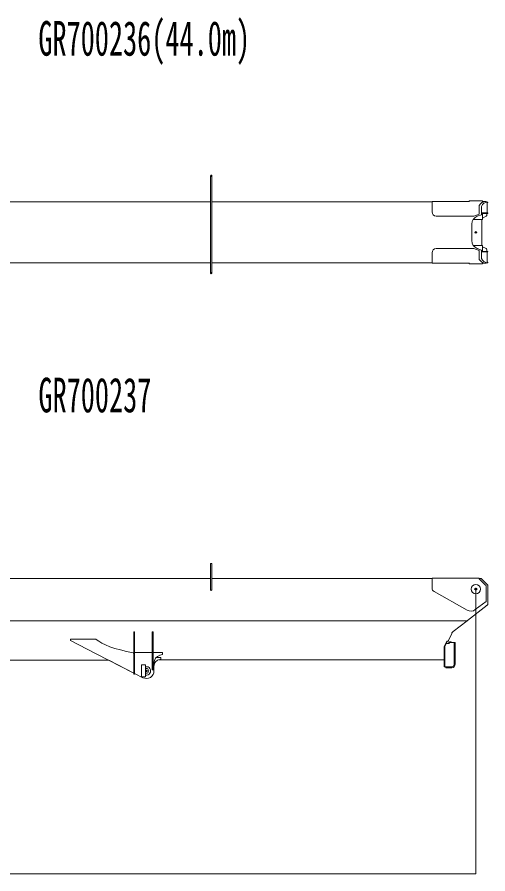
# Model space of a CAD drawing. Units: millimetres, scale not verified. Extents: x -41631 to 43732, y -72036 to 73823.
# Drawn here: x 33368 to 38956, y -50751 to -40590 of the extents above; entities that cross this region are included whole.
import ezdxf
from ezdxf.enums import TextEntityAlignment as Align

# ---------------------------------------------------------------- set-up
doc = ezdxf.new("R2010")
doc.units = ezdxf.units.MM
doc.header["$LTSCALE"] = 100
doc.header["$PDMODE"] = 32
doc.header["$PDSIZE"] = 20
doc.layers.add('0-0_0', color=5, linetype='Continuous', lineweight=18)
doc.layers.add('0-1_DEFPOINTS', color=7, linetype='Continuous')
doc.styles.add('ＭＳ ゴシック', font='')
doc.styles.get('ＭＳ ゴシック').set_extended_font_data('MS Gothic')

# ---------------------------------------------------------------- blocks, each defined once
blk = doc.blocks.new('_OPEN30')
at = {"layer": '0-0_0', "color": 7, "lineweight": 13}
blk.add_line((0, 0), (-1, 0), dxfattribs=at)
blk.add_lwpolyline([(-1, 0.27), (0, 0), (-1, -0.27)], dxfattribs=at)
blk = doc.blocks.new('D72')
at = {"layer": '0-0_0', "color": 7, "lineweight": 13}
for p, q in [((14598.4, -80076), (14598.4, -83452.7)), ((14595.6, -83451.7), (-29398.8, -83451.7))]:
    blk.add_line(p, q, dxfattribs=at)
at = {"layer": '0-1_DEFPOINTS'}
blk.add_point((14598.4, -80075.5), dxfattribs=at)
at = {"layer": '0-0_0', "xscale": 2.77, "yscale": 2.77}
blk.add_blockref('_OPEN30', (14598.4, -83451.7), dxfattribs=at)

msp = doc.modelspace()

# ---------------------------------------------------------------- linework, layer by layer
at = {"layer": '0-0_0'}
for p, q in [((35664.8, -42470.5), (35664.8, -42478.5)), ((35680.8, -42470.5), (35680.8, -43626.5)), ((38733.3, -42771.5), (38734.3, -42770.5)), ((38733.3, -42771.5), (38733.3, -42778)), ((38891.3, -42770.5), (38734.3, -42770.5)), ((38892.3, -42771.5), (38891.3, -42770.5)), ((38892.3, -42771.5), (38892.3, -42778)), ((33080.8, -42781), (35664.8, -42781)), ((35680.8, -42781), (38292.8, -42781)), ((38292.8, -42778), (38292.8, -42862.5)), ((38736.3, -42778), (38292.8, -42778)), ((38292.8, -42901), (38292.8, -42862.5)), ((38852.8, -42862.5), (38852.8, -42822.6)), ((38852.8, -42928), (38852.8, -42862.5)), ((38878.8, -42863), (38878.8, -42835.1)), ((38878.8, -42863), (38878.8, -42934)), ((38929.2, -42778), (38889.3, -42778)), ((38955.8, -42783), (38933.8, -42783)), ((38945.8, -42789), (38945.8, -42911)), ((38955.8, -42788), (38955.8, -42783)), ((38878.8, -42934), (38830.2, -42951.9)), ((38878.8, -42911), (38950.9, -42911)), ((38878.8, -42918), (38950.9, -42918)), ((38892.3, -42918), (38892.3, -42989.5)), ((38892.3, -42973.2), (38937.2, -42950.7)), ((38942.8, -42918), (38942.8, -42941.8)), ((38950.9, -42911), (38955.8, -42911)), ((38950.9, -42918), (38955.8, -42918)), ((38955.8, -42911), (38955.8, -42918)), ((38764.8, -43045.7), (38764.8, -43240.2)), ((38892.3, -42989.5), (38782.1, -42989.5)), ((38885.8, -43296.5), (38885.8, -42989.5)), ((38292.8, -43423.5), (38292.8, -43385)), ((38788.8, -43335), (38342.8, -43335)), ((38782.1, -43296.5), (38892.3, -43296.5)), ((38852.8, -43358), (38788.8, -43335)), ((38830.2, -43334.1), (38878.8, -43352)), ((38852.8, -43423.5), (38852.8, -43358)), ((38878.8, -43352), (38878.8, -43423)), ((38878.8, -43368), (38950.9, -43368)), ((38878.8, -43375), (38950.9, -43375)), ((38892.3, -43368), (38892.3, -43296.5)), ((38892.3, -43312.7), (38937.2, -43335.2)), ((38942.8, -43368), (38942.8, -43344.1)), ((38945.8, -43375), (38945.8, -43497.3)), ((38950.9, -43368), (38955.8, -43368)), ((38950.9, -43375), (38955.8, -43375)), ((38955.8, -43368), (38955.8, -43375)), ((38292.8, -43423.5), (38292.8, -43508)), ((38852.8, -43423.5), (38852.8, -43463.3)), ((38878.8, -43450.8), (38878.8, -43423)), ((35664.8, -43505), (33080.8, -43505)), ((38292.8, -43505), (35680.8, -43505)), ((38482.8, -43508), (38292.8, -43508)), ((38736.3, -43508), (38482.8, -43508)), ((38733.3, -43514.5), (38733.3, -43508)), ((38733.3, -43514.5), (38734.3, -43515.5)), ((38734.3, -43515.5), (38891.3, -43515.5)), ((38929.2, -43508), (38889.3, -43508)), ((38892.3, -43514.5), (38891.3, -43515.5)), ((38892.3, -43514.5), (38892.3, -43508)), ((38933.8, -43503), (38955.8, -43503)), ((38955.8, -43503), (38955.8, -43498)), ((35664.8, -43618.5), (35664.8, -43626.5)), ((35664.8, -43618.5), (35680.8, -43618.5)), ((35664.8, -47384.6), (35664.8, -47068.7)), ((35680.8, -47384.6), (35680.8, -47068.7)), ((38292.8, -47243.7), (38292.8, -47328.2)), ((38316.8, -47243.7), (38292.8, -47243.7)), ((38316.8, -47243.7), (38316.8, -47243.7)), ((38376.8, -47243.7), (38316.8, -47243.7)), ((38376.8, -47243.7), (38376.8, -47243.7)), ((38542.8, -47243.7), (38376.8, -47243.7)), ((38542.8, -47243.7), (38542.8, -47243.7)), ((38622.8, -47243.7), (38542.8, -47243.7)), ((38622.8, -47243.7), (38622.8, -47243.7)), ((38852.8, -47243.7), (38622.8, -47243.7)), ((38852.8, -47243.7), (38852.8, -47253.7)), ((33080.8, -47248.7), (35664.8, -47248.7)), ((35680.8, -47248.7), (38292.8, -47248.7)), ((38292.8, -47359.4), (38292.8, -47328.2)), ((38852.8, -47248.7), (38878.8, -47248.7)), ((38929.2, -47328.2), (38852.8, -47253.7)), ((38878.8, -47253.7), (38878.8, -47248.7)), ((38878.8, -47253.7), (38955.8, -47328.7)), ((38929.2, -47328.2), (38933.8, -47332.7)), ((38933.8, -47520.7), (38933.8, -47332.7)), ((38955.8, -47546.6), (38955.8, -47328.7)), ((38709.6, -47623.4), (38318.2, -47403)), ((38933.8, -47520.7), (38805.7, -47617.1)), ((38955.8, -47546.6), (38955.8, -47549.2)), ((38941.4, -47567.5), (38949.8, -47561.2)), ((38708.3, -47748.7), (29782.2, -47748.7)), ((38708.4, -47748.7), (38544.8, -47874.9)), ((34752.8, -47881.7), (34762.8, -47881.7)), ((34752.8, -48374.3), (34752.8, -47881.7)), ((34762.8, -47881.7), (34762.8, -48374.3)), ((34982.8, -47882), (34972.8, -47882)), ((34972.8, -48332), (34972.8, -47882)), ((34982.8, -48332), (34982.8, -47882)), ((38489.3, -47984.9), (38527.7, -47898.7)), ((38529.6, -47894.2), (38527.7, -47898.7)), ((34001.8, -47968.7), (34001.8, -47983.7)), ((34001.8, -47968.7), (34298.6, -47968.7)), ((34001.8, -47983.7), (34298.6, -48136.1)), ((34305, -47968.7), (34298.6, -47968.7)), ((38438.8, -48057.8), (38438.8, -48057.3)), ((38467.3, -47990.7), (38440.3, -48050.3)), ((38445.8, -48057.8), (38445.8, -48295.7)), ((38454.4, -48019.7), (38454.1, -48019.7)), ((38487.1, -48019.7), (38462.1, -48019.7)), ((38467.3, -47990.7), (38467.3, -47990.7)), ((38467.3, -47990.7), (38486.8, -47990.7)), ((38474.1, -47993.2), (38475.3, -47990.7)), ((38486.8, -47990.7), (38489.3, -47984.9)), ((38495.3, -48015.5), (38502.3, -48005.7)), ((38502.3, -48005.7), (38557.3, -48005.7)), ((38557.3, -48005.7), (38562.5, -48005.7)), ((38557.3, -48005.7), (38557.3, -48265.7)), ((38562.5, -48005.7), (38567.8, -48005.7)), ((38567.8, -48005.7), (38567.8, -48265.7)), ((34298.6, -48136.1), (34306.9, -48140.3)), ((34744, -48364.8), (34306.9, -48140.3)), ((34762.8, -48123.7), (34769.8, -48123.7)), ((34769.8, -48123.7), (34972.8, -48123.7)), ((34982.8, -48123.7), (35092.8, -48123.7)), ((35092.8, -48148.7), (35064, -48157.3)), ((35092.8, -48123.7), (35092.8, -48148.7)), ((30008.8, -48217.7), (34457.1, -48217.7)), ((34457.1, -48217.7), (34457.1, -48217.4)), ((34751.7, -48368.7), (34457.1, -48217.7)), ((34752.6, -48210.7), (34752.8, -48210.7)), ((34752.6, -48368.7), (34752.6, -48210.7)), ((34992.8, -48253.1), (34992.8, -48343.7)), ((35072.8, -48183.7), (35020.8, -48183.7)), ((35072.8, -48203.7), (35044.7, -48214.2)), ((35054.1, -48210.7), (38438.8, -48210.7)), ((35072.8, -48200.7), (35072.8, -48183.7)), ((35072.8, -48203.7), (35072.8, -48200.7)), ((34751.8, -48368.7), (34744, -48364.8)), ((34842.8, -48273.7), (34892.8, -48273.7)), ((34842.8, -48273.7), (34842.8, -48413.7)), ((34892.8, -48413.7), (34892.8, -48273.7)), ((34982.8, -48332), (34972.8, -48332)), ((38527.3, -48295.7), (38445.8, -48295.7)), ((38457.3, -48295.7), (38457.3, -48300.9)), ((38457.3, -48300.9), (38457.3, -48306.2)), ((38527.3, -48306.2), (38457.3, -48306.2)), ((34751.8, -48368.7), (34752.6, -48368.7)), ((34762.8, -48373.7), (34769.8, -48377.2)), ((34762.8, -48374.3), (34762.8, -48381.7)), ((34769.8, -48377.2), (34862.1, -48424)), ((34892.8, -48413.7), (34842.8, -48413.7))]:
    msp.add_line(p, q, dxfattribs=at)
for points in [[(35664.8, -43618.5), (35664.8, -42478.5), (35680.8, -42478.5)], [(38929.2, -42778), (38933.8, -42778), (38933.8, -42783)], [(38852.8, -42928), (38788.8, -42951), (38342.8, -42951)], [(38929.2, -43508), (38933.8, -43508), (38933.8, -43503)], [(35680.8, -47068.7), (35672.8, -47068.7), (35664.8, -47068.7)], [(38708.3, -47748.7), (38713.4, -47744.7), (38948, -47562.4)], [(38438.8, -48057.8), (38438.8, -48295.7), (38445.8, -48295.7)], [(38446.7, -48053.7), (38472.8, -47996.1), (38474.1, -47993.2)], [(34752.6, -48143.3), (34744.2, -48128.9), (34744, -48128.8)], [(34752.8, -48374.3), (34752.8, -48381.7), (34762.8, -48381.7)]]:
    msp.add_lwpolyline(points, dxfattribs=at)
for centre, radius in [((35672.8, -42470.5), 8), ((35672.8, -43626.5), 8), ((38812.8, -47373.7), 55)]:
    msp.add_circle(centre, radius, dxfattribs=at)
for centre, radius, start, end in [((38342.8, -42901), 50, 180, 270), ((38864.8, -43045.7), 100, 110.22486, 180), ((38932.8, -42941.8), 10, 296.56505, 0), ((35672.8, -43143.5), 8, 359.93158, 0.06842), ((38864.8, -43240.2), 100, 180, 249.77514), ((38342.8, -43385), 50, 90, 180), ((38932.8, -43344.1), 10, 0, 63.43495), ((38940.8, -47339.3), 15, 0, 0.19614), ((35680.6, -47381.7), 15.8, 179.96162, 190.2827), ((35665, -47381.7), 15.8, 349.7173, 0.03838), ((38342.8, -47359.4), 50, 180, 240.61313), ((38935.8, -47546.6), 20, 307.83891, 0), ((38940.8, -47549.2), 15, 307.21035, 360), ((38752.8, -47546.8), 88, 240.61313, 306.97512), ((38575.3, -47914.5), 50, 127.66562, 156.03751), ((34529.9, -47722.3), 333.6, 227.61199, 228.04882), ((38455.8, -48057.3), 17, 155.65891, 180), ((38455.8, -48057.8), 10, 155.59022, 180), ((38511.3, -48022.7), 25, 42.84299, 173.10838), ((38487.1, -48009.7), 10, 270, 324.46232), ((35092.8, -48253.1), 100, 106.69924, 180), ((35072.8, -48289.1), 80, 139.20394, 180), ((35072.8, -48289.1), 80, 110.55604, 139.20394), ((34902.8, -48343.7), 90, 243.14879, 0), ((34902.8, -48343.7), 50, 258.46303, 101.53697), ((34902.8, -48343.7), 27.5, 248.6763, 111.3237), ((38527.3, -48265.7), 30, 270, 0), ((38527.3, -48265.7), 40.5, 270, 0)]:
    msp.add_arc(centre, radius, start, end, dxfattribs=at)
for centre, major_axis, ratio, start_param, end_param in [((38929.2, -42862.5), (86.6, 0), 0.975311, 1.5708548, 2.6502125), ((38955.8, -42863), (82.1, 0), 0.974027, 1.5708084, 2.7861825), ((38955.8, -42863), (77, 0), 0.974026, 1.5707847, 1.7010338), ((38929.2, -43423.5), (86.6, 0), 0.975311, 3.632975, 4.7123329), ((38955.8, -43423), (82.1, 0), 0.974027, 3.4970028, 4.7123769), ((38955.8, -43423), (77, 0), 0.974026, 4.5821624, 4.7124006), ((35672.8, -47383.2), (8, 0), 0.706897, 3.394139, 6.030639), ((35748.3, -47898.6), (1480.8, 0.1), 0.211506, 3.3726301, 3.9670513)]:
    msp.add_ellipse(centre, major_axis=major_axis, ratio=ratio, start_param=start_param, end_param=end_param, dxfattribs=at)
at = {"layer": '0-0_0', "color": 7}
for p in [(38812.8, -43143), (38812.8, -47373.7), (34902.8, -48343.7)]:
    msp.add_point(p, dxfattribs=at)

# ---------------------------------------------------------------- block references
at = {"layer": '0-0_0'}
msp.add_blockref('D72', (24214.3, 32701.8), dxfattribs=at)

# ---------------------------------------------------------------- texts
at = {"layer": '0-0_0', "color": 7, "style": 'ＭＳ ゴシック', "width": 0.6}
for s, p in [('GR700236(44.0m)', (33619.9, -41170.2)), ('GR700237', (33620.9, -45400.3))]:
    msp.add_text(s, height=410.6, dxfattribs=at).set_placement(p, align=Align.BOTTOM_LEFT)

doc.saveas('drawing.dxf')
